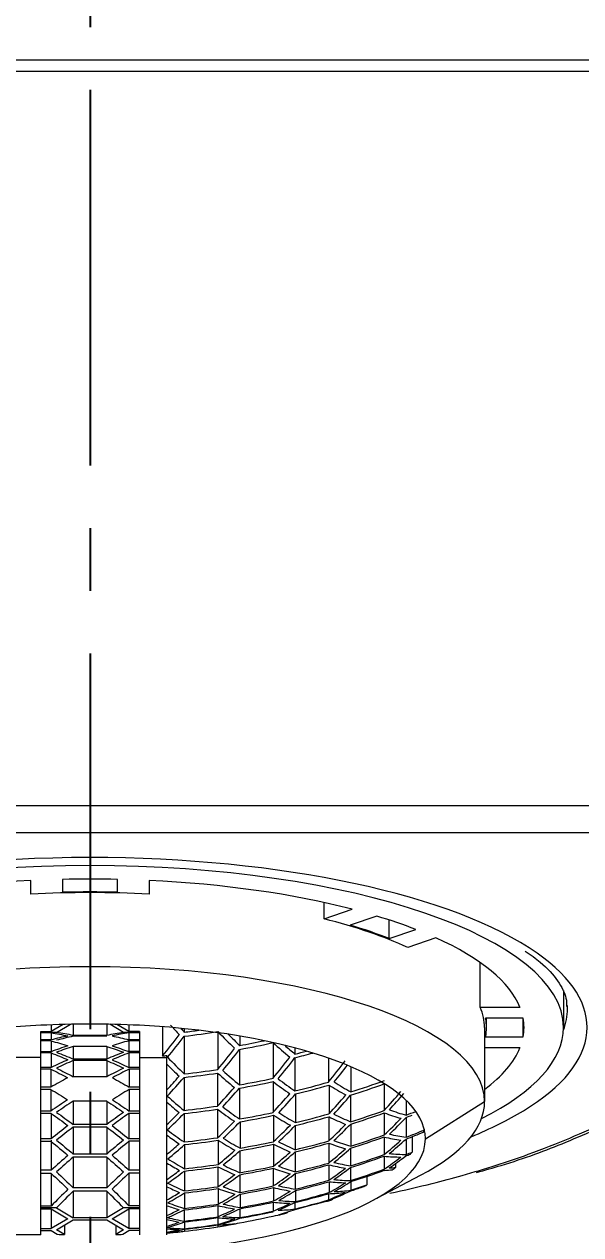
# Model space of a CAD drawing. Header units: millimetres. Extents: x 12315 to 13156, y -87 to 508.
# Drawn here: x 12620.63 to 12634.74, y 255.36 to 286.05 of the extents above; entities that cross this region are included whole.
import ezdxf

# ---------------------------------------------------------------- set-up
doc = ezdxf.new("R2010")
doc.units = ezdxf.units.MM
doc.linetypes.add('CENTER2', pattern=[28.575, 19.05, -3.175, 3.175, -3.175])
doc.layers.add('DIM_', color=5, linetype='Continuous', lineweight=9)
doc.styles.get("Standard").update_dxf_attribs({"font": 'arial.ttf'})
doc.dimstyles.new('사본(2) STANDARD', dxfattribs={"dimscale": 0, "dimtxt": 4, "dimasz": 4, "dimexe": 1.25, "dimexo": 0.625, "dimgap": 1.5, "dimtad": 3, "dimtih": 1, "dimtoh": 1, "dimdec": 1, "dimzin": 9, "dimdsep": 46, "dimtxsty": 'Standard', "dimcen": 2.5, "dimclrd": 5, "dimclre": 5, "dimclrt": 5, "dimadec": 0, "dimazin": 0, "dimtfac": 1, "dimtdec": 1, "dimtmove": 0, "dimatfit": 3, "dimfxl": 1.25, "dimtfill": 1, "dimtolj": 1, "dimtzin": 0, "dimarcsym": 0})

# ---------------------------------------------------------------- blocks, each defined once
blk = doc.blocks.new('*D1')
at = {"layer": 'Defpoints', "color": 0, "transparency": 16777216}
for p in [(12622.305, 317.251), (12646.802, 168.151), (12693.236, 168.151)]:
    blk.add_point(p, dxfattribs=at)
at = {"layer": 'DIM_', "color": 5, "lineweight": -2, "transparency": 16777216}
for p, q in [((12622.93, 317.251), (12694.486, 317.251)), ((12693.236, 313.251), (12693.236, 246.243)), ((12693.236, 172.151), (12693.236, 239.159)), ((12647.427, 168.151), (12694.486, 168.151))]:
    blk.add_line(p, q, dxfattribs=at)
at = {"layer": 'DIM_', "color": 5, "transparency": 16777216}
for points in [[(12692.569, 313.251), (12693.902, 313.251), (12693.236, 317.251)], [(12692.569, 172.151), (12693.902, 172.151), (12693.236, 168.151)]]:
    blk.add_solid(points, dxfattribs=at)
at = {"layer": 'DIM_', "color": 5, "transparency": 16777216, "insert": (12693.236, 242.701), "char_height": 4, "attachment_point": 5, "bg_fill": 3, "box_fill_scale": 1.1, "bg_fill_color": 256, "bg_fill_true_color": 13158600, "bg_fill_transparency": 0}
blk.add_mtext('\\A1;149.1', dxfattribs=at)

msp = doc.modelspace()

# ---------------------------------------------------------------- linework, layer by layer
at = {"linetype": 'Continuous', "lineweight": 18}
for p, q in [((12603.719, 285.151), (12640.886, 285.151)), ((12620.802, 263.998), (12620.802, 264.343)), ((12621.602, 264.371), (12621.602, 264.045)), ((12623.002, 264.045), (12623.002, 264.371)), ((12623.802, 264.343), (12623.802, 263.998)), ((12628.233, 263.37), (12628.233, 263.785)), ((12628.233, 263.37), (12628.947, 263.615)), ((12629.57, 263.44), (12628.897, 263.21)), ((12629.886, 262.872), (12629.886, 263.341)), ((12629.886, 262.872), (12630.56, 263.102)), ((12631.069, 262.889), (12630.354, 262.645)), ((12632.189, 261.129), (12632.189, 262.265)), ((12634.302, 261.556), (12634.302, 260.616)), ((12632.189, 261.129), (12633.2, 261.129)), ((12621.625, 260.695), (12621.317, 260.513)), ((12621.317, 260.685), (12621.317, 260.513)), ((12621.452, 260.491), (12621.804, 260.699)), ((12621.877, 260.701), (12621.877, 260.414)), ((12622.727, 260.701), (12622.727, 260.414)), ((12623.153, 260.491), (12622.801, 260.699)), ((12623.29, 260.512), (12622.981, 260.695)), ((12623.29, 260.685), (12623.29, 260.512)), ((12624.14, 260.636), (12624.14, 259.894)), ((12624.691, 260.587), (12624.691, 260.501)), ((12632.302, 260.616), (12632.302, 258.737)), ((12633.28, 260.856), (12632.328, 260.856)), ((12632.352, 260.616), (12632.352, 260.856)), ((12633.28, 260.377), (12633.28, 260.856)), ((12621.052, 259.853), (12621.052, 260.513)), ((12621.052, 260.513), (12621.317, 260.513)), ((12621.452, 260.49), (12621.052, 260.49)), ((12621.316, 260.483), (12621.052, 260.483)), ((12621.316, 260.302), (12621.052, 260.302)), ((12621.316, 260.279), (12621.052, 260.279)), ((12621.316, 260.483), (12621.316, 260.302)), ((12621.316, 260.279), (12621.316, 260.003)), ((12622.727, 260.414), (12621.877, 260.414)), ((12622.727, 260.395), (12621.877, 260.395)), ((12623.552, 260.49), (12623.152, 260.49)), ((12623.552, 260.483), (12623.286, 260.483)), ((12623.552, 260.303), (12623.286, 260.303)), ((12623.286, 260.28), (12623.286, 260.004)), ((12623.552, 260.279), (12623.286, 260.279)), ((12623.552, 260.512), (12623.29, 260.512)), ((12623.552, 260.512), (12623.552, 259.852)), ((12624.691, 260.397), (12624.691, 259.442)), ((12625.541, 260.485), (12625.541, 259.554)), ((12626.097, 260.399), (12626.097, 260.16)), ((12632.328, 260.377), (12633.28, 260.377)), ((12621.316, 260.003), (12621.052, 260.003)), ((12621.318, 259.971), (12621.052, 259.971)), ((12621.318, 259.971), (12621.318, 259.603)), ((12621.877, 260.139), (12621.877, 259.818)), ((12622.727, 260.139), (12621.877, 260.139)), ((12622.727, 260.139), (12622.727, 259.818)), ((12623.552, 260.004), (12623.286, 260.004)), ((12623.286, 259.971), (12623.286, 259.603)), ((12623.552, 259.971), (12623.286, 259.971)), ((12626.091, 260.061), (12626.091, 259.163)), ((12626.941, 260.232), (12626.941, 259.331)), ((12627.496, 260.099), (12627.496, 259.944)), ((12633.2, 260.103), (12632.302, 260.103)), ((12621.052, 259.853), (12620.352, 259.853)), ((12621.052, 255.362), (12621.052, 259.853)), ((12622.727, 259.818), (12621.877, 259.818)), ((12621.877, 259.78), (12621.877, 259.368)), ((12622.727, 259.78), (12621.877, 259.78)), ((12622.727, 259.78), (12622.727, 259.368)), ((12623.552, 259.852), (12623.552, 255.362)), ((12623.552, 259.852), (12624.252, 259.852)), ((12624.252, 259.852), (12624.252, 259.904)), ((12624.252, 255.362), (12624.252, 259.852)), ((12627.496, 259.852), (12627.496, 259.008)), ((12628.346, 259.842), (12628.346, 259.234)), ((12621.318, 259.603), (12621.052, 259.603)), ((12621.31, 259.561), (12621.052, 259.561)), ((12621.31, 259.561), (12621.31, 259.103)), ((12622.727, 259.368), (12621.877, 259.368)), ((12623.552, 259.603), (12623.286, 259.603)), ((12623.294, 259.561), (12623.294, 259.103)), ((12623.552, 259.561), (12623.294, 259.561)), ((12624.685, 259.35), (12624.685, 258.515)), ((12625.535, 259.461), (12625.535, 258.625)), ((12628.914, 259.624), (12628.914, 258.984)), ((12621.31, 259.103), (12621.052, 259.103)), ((12621.31, 259.047), (12621.052, 259.047)), ((12621.31, 259.047), (12621.31, 258.498)), ((12623.552, 259.103), (12623.294, 259.103)), ((12623.294, 259.047), (12623.294, 258.498)), ((12623.552, 259.047), (12623.294, 259.047)), ((12626.09, 259.078), (12626.09, 258.298)), ((12626.94, 259.245), (12626.94, 258.463)), ((12628.359, 259.158), (12628.359, 258.428)), ((12629.756, 259.187), (12629.756, 258.511)), ((12621.877, 258.752), (12621.877, 258.158)), ((12622.727, 258.752), (12621.877, 258.752)), ((12622.727, 258.752), (12622.727, 258.158)), ((12627.509, 258.932), (12627.509, 258.205)), ((12628.906, 258.9), (12628.906, 258.228)), ((12630.315, 258.767), (12630.315, 258.394)), ((12621.31, 258.498), (12621.052, 258.498)), ((12621.318, 258.437), (12621.052, 258.437)), ((12621.318, 258.438), (12621.318, 257.798)), ((12623.286, 258.438), (12623.286, 257.798)), ((12623.552, 258.437), (12623.286, 258.437)), ((12623.552, 258.498), (12623.294, 258.498)), ((12624.685, 258.436), (12624.685, 257.715)), ((12625.535, 258.545), (12625.535, 257.823)), ((12629.76, 258.453), (12629.76, 257.892)), ((12622.727, 258.158), (12621.877, 258.158)), ((12626.104, 258.226), (12626.104, 257.559)), ((12626.954, 258.392), (12626.954, 257.723)), ((12627.505, 258.133), (12627.505, 257.519)), ((12628.355, 258.356), (12628.355, 257.741)), ((12628.91, 258.169), (12628.91, 257.609)), ((12630.311, 258.333), (12630.311, 257.833)), ((12621.318, 257.798), (12621.052, 257.798)), ((12621.877, 258.093), (12621.877, 257.407)), ((12622.727, 258.092), (12621.877, 258.092)), ((12622.727, 258.093), (12622.727, 257.407)), ((12623.552, 257.798), (12623.286, 257.798)), ((12629.756, 257.841), (12629.756, 257.394)), ((12630.467, 257.848), (12630.467, 257.458)), ((12630.771, 258.048), (12630.771, 258.017)), ((12621.318, 257.728), (12621.052, 257.728)), ((12623.289, 257.731), (12623.289, 257)), ((12623.552, 257.731), (12623.289, 257.731)), ((12624.699, 257.649), (12624.699, 257.037)), ((12625.549, 257.757), (12625.549, 257.145)), ((12626.1, 257.493), (12626.1, 256.935)), ((12626.95, 257.657), (12626.95, 257.098)), ((12628.352, 257.685), (12628.352, 257.181)), ((12628.906, 257.558), (12628.906, 257.111)), ((12630.318, 257.79), (12630.318, 257.399)), ((12622.727, 257.407), (12621.877, 257.407)), ((12621.877, 257.332), (12621.877, 256.553)), ((12622.727, 257.332), (12621.877, 257.332)), ((12622.727, 257.332), (12622.727, 256.553)), ((12627.502, 257.463), (12627.502, 256.959)), ((12629.756, 257.354), (12629.756, 257.023)), ((12621.318, 256.997), (12621.052, 256.997)), ((12621.318, 256.918), (12621.052, 256.918)), ((12621.318, 256.918), (12621.318, 256.091)), ((12623.552, 257), (12623.289, 257)), ((12623.289, 256.92), (12623.289, 256.094)), ((12623.552, 256.92), (12623.289, 256.92)), ((12624.695, 256.977), (12624.695, 256.473)), ((12625.545, 257.085), (12625.545, 256.581)), ((12626.097, 256.885), (12626.097, 256.435)), ((12626.947, 257.048), (12626.947, 256.599)), ((12627.502, 256.914), (12627.502, 256.52)), ((12628.352, 257.135), (12628.352, 256.743)), ((12628.906, 257.071), (12628.906, 256.736)), ((12630.046, 257.168), (12630.046, 257.068)), ((12628.359, 256.708), (12628.359, 256.43)), ((12628.914, 256.709), (12628.914, 256.492)), ((12629.318, 256.84), (12629.318, 256.626)), ((12629.424, 256.21), (12630.68, 256.87)), ((12622.727, 256.553), (12621.877, 256.553)), ((12621.877, 256.469), (12621.877, 255.791)), ((12622.727, 256.469), (12621.877, 256.469)), ((12622.727, 256.469), (12622.727, 255.791)), ((12624.699, 256.426), (12624.699, 256.03)), ((12625.549, 256.534), (12625.549, 256.139)), ((12626.104, 256.393), (12626.104, 256.054)), ((12626.954, 256.557), (12626.954, 256.219)), ((12627.509, 256.485), (12627.509, 256.204)), ((12628.343, 256.403), (12628.343, 256.244)), ((12628.459, 256.272), (12628.459, 256.262)), ((12621.318, 256.091), (12621.052, 256.091)), ((12621.452, 256.044), (12621.052, 256.044)), ((12621.052, 256.022), (12621.314, 256.022)), ((12621.314, 256.022), (12621.314, 255.519)), ((12621.314, 256.022), (12621.739, 255.77)), ((12621.452, 256.043), (12621.877, 255.791)), ((12623.153, 256.043), (12622.727, 255.791)), ((12622.863, 255.77), (12623.288, 256.021)), ((12623.552, 256.044), (12623.152, 256.044)), ((12623.288, 256.021), (12623.288, 255.518)), ((12623.552, 256.021), (12623.288, 256.021)), ((12623.552, 256.094), (12623.289, 256.094)), ((12624.691, 255.995), (12624.691, 255.709)), ((12625.541, 256.103), (12625.541, 255.819)), ((12626.096, 256.023), (12626.096, 255.796)), ((12626.946, 256.189), (12626.946, 255.964)), ((12627.493, 256.178), (12627.493, 256.014)), ((12621.739, 255.77), (12621.314, 255.519)), ((12621.452, 255.488), (12621.877, 255.74)), ((12622.727, 255.791), (12621.877, 255.791)), ((12621.877, 255.74), (12622.727, 255.74)), ((12622.727, 255.74), (12623.152, 255.488)), ((12623.288, 255.518), (12622.863, 255.77)), ((12624.694, 255.687), (12624.694, 255.514)), ((12625.544, 255.796), (12625.544, 255.626)), ((12627.296, 255.936), (12627.296, 255.914)), ((12621.052, 255.362), (12620.352, 255.362)), ((12621.052, 255.519), (12621.314, 255.519)), ((12621.052, 255.467), (12621.314, 255.467)), ((12621.314, 255.467), (12621.472, 255.374)), ((12621.655, 255.368), (12621.452, 255.488)), ((12621.655, 255.608), (12621.655, 255.368)), ((12622.958, 255.603), (12622.958, 255.369)), ((12623.152, 255.488), (12622.958, 255.369)), ((12623.138, 255.374), (12623.289, 255.467)), ((12623.552, 255.518), (12623.288, 255.518)), ((12623.552, 255.467), (12623.289, 255.467)), ((12624.693, 255.502), (12624.693, 255.45)), ((12625.543, 255.614), (12625.543, 255.565))]:
    msp.add_line(p, q, dxfattribs=at)
at = {"linetype": 'Continuous', "lineweight": 13}
for p, q in [((12603.719, 284.862), (12640.886, 284.862)), ((12603.778, 266.241), (12640.826, 266.241)), ((12603.778, 265.56), (12640.826, 265.56)), ((12630.802, 257.797), (12632.302, 258.737))]:
    msp.add_line(p, q, dxfattribs=at)
at = {"linetype": 'Continuous', "lineweight": 18}
for start, end in [(275.9482, 276.4119), (279.0147, 279.5077)]:
    msp.add_arc((12622.302, 276.391), 21.077, start, end, dxfattribs=at)
for centre, major_axis, ratio, start_param, end_param in [((12622.302, 260.616), (-12.6, 0), 0.34202, 4.712389, 5.880276), ((12622.302, 260.616), (-12.6, 0), 0.34202, 3.593442, 4.712389), ((12622.302, 260.616), (-12, 0), 0.34202, 3.141593, 6.283185), ((12622.302, 260.616), (11, 0), 0.34202, 1.707586, 2.219405), ((12622.302, 260.616), (11, 0), 0.34202, 1.507117, 1.634476), ((12622.302, 260.616), (11, 0), 0.34202, 0.922188, 1.434006), ((12622.302, 260.616), (-10, 0), 0.34202, 4.561821, 4.862957), ((12622.302, 260.616), (10.05, 0), 0.34202, 1.501088, 1.640505), ((12622.302, 260.616), (-10, 0), 0.34202, 3.776423, 4.077559), ((12622.302, 260.616), (11, 0), 0.34202, 0.721719, 0.849078), ((12622.302, 260.616), (10.05, 0), 0.34202, 0.71569, 0.855106), ((12622.302, 260.616), (11, 0), 0.34202, 0.13679, 0.648608), ((12622.302, 258.737), (-10, 0), 0.34202, 3.141593, 6.283185), ((12622.302, 261.086), (-12.1, 0), 0.34202, 3.141593, 3.163829), ((12622.302, 260.616), (-10, 0), 0.34202, 3.141593, 3.292161), ((12622.302, 257.797), (-8.5, 0), 0.34202, 4.859983, 6.283185), ((12622.302, 257.797), (8.5, 0), 0.34202, 1.423202, 1.71839), ((12622.302, 257.797), (-8.5, 0), 0.34202, 3.141593, 4.564795), ((12627.161, 277.35), (-3.936, 19.931), 0.469846, 2.462572, 2.485373), ((12627.29, 277.375), (3.928, -19.89), 0.469846, 5.617182, 5.626011), ((12622.302, 260.616), (12, 0), 0.34202, 5.685645, 6.283185), ((12622.302, 260.616), (10.05, 0), 0.34202, 6.213477, 6.352893), ((12622.302, 260.616), (11, 0), 0.34202, 6.219506, 6.346865), ((12625.207, 235.583), (-6.782, 24.755), 0.514688, 6.026801, 6.05713), ((12619.398, 235.583), (6.782, 24.755), 0.514688, 0.226056, 0.256384), ((12620.838, 276.68), (4.07, 20.611), 0.469846, 3.859201, 3.902139), ((12620.962, 276.655), (-4.072, -20.621), 0.469846, 0.717635, 0.76055), ((12622.302, 278.915), (19.742, 0), 0.939693, 4.833691, 4.852719), ((12622.302, 278.864), (-19.797, 0), 0.939693, 1.691757, 1.735137), ((12627.863, 277.489), (-3.889, 19.694), 0.469846, 2.510293, 2.553606), ((12627.993, 277.514), (3.88, -19.647), 0.469846, 5.665109, 5.694798), ((12622.302, 278.638), (20.026, 0), 0.939693, 4.903009, 4.934633), ((12622.237, 276.403), (4.083, 20.677), 0.469846, 3.858336, 3.901122), ((12622.364, 276.378), (-4.083, -20.677), 0.469846, 0.716566, 0.759349), ((12622.302, 278.586), (-20.075, 0), 0.939693, 1.760656, 1.803966), ((12628.561, 277.626), (-3.836, 19.424), 0.469846, 2.579323, 2.622699), ((12628.691, 277.652), (3.825, -19.369), 0.469846, 5.737289, 5.763951), ((12622.302, 278.36), (20.275, 0), 0.939693, 4.971434, 4.986289), ((12622.302, 278.309), (-20.317, 0), 0.939693, 1.829294, 1.85249), ((12622.302, 260.616), (11, 0), 0.34202, 5.853491, 6.146395), ((12622.302, 278.636), (-20.028, 0), 0.939693, 1.66269, 1.668313), ((12626.458, 277.211), (-3.976, 20.134), 0.469846, 2.527083, 2.557808), ((12626.588, 277.237), (3.969, -20.099), 0.469846, 5.656673, 5.699074), ((12623.639, 276.127), (4.072, 20.622), 0.469846, 3.859046, 3.901958), ((12623.769, 276.101), (-4.07, -20.61), 0.469846, 0.717635, 0.760574), ((12625.044, 275.849), (4.037, 20.443), 0.469846, 3.861945, 3.905282), ((12625.183, 275.822), (-4.032, -20.418), 0.469846, 0.721137, 0.755566), ((12621.535, 276.542), (4.079, 20.659), 0.469846, 3.800499, 3.830996), ((12621.661, 276.517), (-4.081, -20.665), 0.469846, 0.647302, 0.68918), ((12622.302, 278.309), (-20.316, 0), 0.939693, 1.688364, 1.730611), ((12622.302, 278.36), (20.274, 0), 0.939693, 4.830488, 4.872826), ((12627.156, 277.349), (-3.936, 19.933), 0.469846, 2.583494, 2.625741), ((12627.286, 277.375), (3.928, -19.892), 0.469846, 5.724817, 5.767152), ((12622.302, 278.083), (20.488, 0), 0.939693, 4.89838, 4.940779), ((12622.936, 276.265), (4.081, 20.665), 0.469846, 3.78889, 3.830768), ((12623.065, 276.24), (-4.079, -20.659), 0.469846, 0.647367, 0.689257), ((12622.302, 278.032), (-20.523, 0), 0.939693, 1.756431, 1.798753), ((12627.859, 277.488), (-3.889, 19.696), 0.469846, 2.652111, 2.694557), ((12627.989, 277.513), (3.88, -19.648), 0.469846, 5.793545, 5.836095), ((12622.302, 277.805), (20.667, 0), 0.939693, 4.96641, 5.009153), ((12622.302, 277.754), (-20.696, 0), 0.939693, 1.825107, 1.867792), ((12628.571, 277.628), (-3.835, 19.419), 0.469846, 2.722257, 2.765202), ((12628.701, 277.654), (3.824, -19.365), 0.469846, 5.863789, 5.906855), ((12622.302, 277.472), (-20.838, 0), 0.939693, 1.893256, 1.936591), ((12622.302, 277.528), (20.812, 0), 0.939693, 5.035663, 5.079064), ((12625.756, 277.072), (-4.009, 20.304), 0.469846, 2.597937, 2.628047), ((12625.881, 277.097), (4.004, -20.276), 0.469846, 5.727821, 5.769339), ((12624.34, 275.988), (4.058, 20.548), 0.469846, 3.790339, 3.832473), ((12624.481, 275.96), (-4.054, -20.53), 0.469846, 0.649317, 0.691496), ((12625.756, 275.709), (4.009, 20.304), 0.469846, 3.793766, 3.836451), ((12625.886, 275.683), (-4.004, -20.275), 0.469846, 0.651745, 0.694486), ((12627.161, 275.431), (3.936, 19.931), 0.469846, 3.797812, 3.841351), ((12627.29, 275.406), (-3.928, -19.89), 0.469846, 0.657174, 0.694412), ((12622.302, 258.737), (10, 0), 0.34202, 5.705623, 6.283185), ((12622.237, 276.403), (4.083, 20.677), 0.469846, 3.731845, 3.761801), ((12622.363, 276.379), (-4.083, -20.677), 0.469846, 0.578902, 0.620068), ((12622.302, 277.806), (20.666, 0), 0.939693, 4.827956, 4.869473), ((12622.302, 277.754), (-20.696, 0), 0.939693, 1.686198, 1.727655), ((12626.454, 277.21), (-3.976, 20.135), 0.469846, 2.654115, 2.695631), ((12626.584, 277.236), (3.969, -20.1), 0.469846, 5.795552, 5.83714), ((12622.302, 277.528), (20.812, 0), 0.939693, 4.895413, 4.937121), ((12627.296, 277.377), (3.927, -19.888), 0.469846, 5.864356, 5.906288), ((12622.302, 277.251), (20.926, 0), 0.939693, 4.963843, 5.006022), ((12627.987, 277.513), (3.88, -19.649), 0.469846, 5.934667, 5.977216), ((12622.302, 276.969), (21.009, 0), 0.939693, 5.032134, 5.075072), ((12622.302, 276.92), (-21.02, 0), 0.939693, 1.890568, 1.933483), ((12628.565, 277.627), (-3.835, 19.422), 0.469846, 2.86469, 2.90807), ((12628.695, 277.653), (3.824, -19.368), 0.469846, 6.006624, 6.050195), ((12622.302, 276.693), (21.058, 0), 0.939693, 5.102753, 5.115241), ((12622.302, 260.616), (-12.6, 0), 0.34202, 2.444012, 2.629268), ((12623.638, 276.127), (4.072, 20.622), 0.469846, 3.720985, 3.762266), ((12623.778, 276.099), (-4.07, -20.61), 0.469846, 0.579835, 0.621145), ((12622.302, 277.477), (-20.836, 0), 0.939693, 1.754285, 1.79595), ((12627.167, 277.351), (-3.935, 19.93), 0.469846, 2.722807, 2.764652), ((12625.053, 275.847), (4.036, 20.441), 0.469846, 3.722945, 3.76461), ((12625.183, 275.822), (-4.032, -20.418), 0.469846, 0.581169, 0.62288), ((12622.302, 277.197), (-20.944, 0), 0.939693, 1.821829, 1.863966), ((12627.863, 277.489), (-3.889, 19.694), 0.469846, 2.792762, 2.835211), ((12626.458, 275.57), (3.976, 20.134), 0.469846, 3.725377, 3.767701), ((12626.588, 275.544), (-3.969, -20.099), 0.469846, 0.584112, 0.626513), ((12627.863, 275.292), (3.889, 19.694), 0.469846, 3.729579, 3.772892), ((12627.993, 275.267), (-3.88, -19.647), 0.469846, 0.588388, 0.63181), ((12622.302, 276.642), (-21.064, 0), 0.939693, 1.960981, 1.968817), ((12622.302, 257.797), (8.5, 0), 0.34202, 3.141593, 6.283185), ((12625.053, 276.934), (-4.036, 20.441), 0.469846, 2.66678, 2.69649), ((12625.179, 276.959), (4.032, -20.419), 0.469846, 5.796956, 5.837892), ((12622.302, 277.251), (20.926, 0), 0.939693, 4.826516, 4.86751), ((12625.892, 277.099), (4.003, -20.274), 0.469846, 5.864755, 5.90589), ((12622.302, 276.366), (-21.076, 0), 0.939693, 1.8895, 1.932283), ((12622.302, 276.416), (21.076, 0), 0.939693, 5.031269, 5.074055), ((12627.862, 277.488), (-3.889, 19.695), 0.469846, 2.933589, 2.976899), ((12627.992, 277.514), (3.88, -19.647), 0.469846, 6.075942, 6.119068), ((12622.302, 276.14), (21.064, 0), 0.939693, 5.102424, 5.126127), ((12622.302, 276.089), (-21.058, 0), 0.939693, 1.960943, 1.983912), ((12622.302, 258.267), (-8.5, 0), 0.34202, 3.037612, 3.055339), ((12622.94, 276.265), (4.081, 20.665), 0.469846, 3.664403, 3.694023), ((12623.076, 276.238), (-4.079, -20.659), 0.469846, 0.511933, 0.552668), ((12622.302, 277.199), (-20.943, 0), 0.939693, 1.685491, 1.726453), ((12625.762, 277.074), (-4.009, 20.303), 0.469846, 2.723191, 2.764268), ((12624.351, 275.986), (4.057, 20.547), 0.469846, 3.65415, 3.695112), ((12624.481, 275.96), (-4.054, -20.53), 0.469846, 0.512268, 0.553263), ((12622.302, 276.92), (-21.02, 0), 0.939693, 1.752469, 1.793752), ((12622.302, 276.973), (21.008, 0), 0.939693, 4.894361, 4.935671), ((12626.458, 277.211), (-3.976, 20.134), 0.469846, 2.79169, 2.833208), ((12626.588, 277.237), (3.969, -20.099), 0.469846, 5.933366, 5.974956), ((12622.302, 276.644), (-21.064, 0), 0.939693, 1.820235, 1.862113), ((12622.302, 276.694), (21.058, 0), 0.939693, 4.962037, 5.003929), ((12627.161, 277.35), (-3.936, 19.931), 0.469846, 2.861297, 2.903544), ((12627.156, 275.432), (3.936, 19.933), 0.469846, 3.657445, 3.699691), ((12627.286, 275.406), (-3.928, -19.892), 0.469846, 0.516033, 0.558369), ((12627.29, 277.375), (3.928, -19.89), 0.469846, 6.003421, 6.045759), ((12628.561, 275.155), (3.836, 19.424), 0.469846, 3.660486, 3.703862), ((12628.691, 275.129), (-3.825, -19.369), 0.469846, 0.519235, 0.562735), ((12624.357, 276.796), (-4.057, 20.546), 0.469846, 2.733757, 2.764024), ((12624.487, 276.822), (4.054, -20.529), 0.469846, 5.86501, 5.905634), ((12625.756, 275.709), (4.009, 20.304), 0.469846, 3.655138, 3.696597), ((12625.881, 275.684), (-4.004, -20.276), 0.469846, 0.513846, 0.555364), ((12622.302, 276.14), (21.064, 0), 0.939693, 4.961823, 5.003701), ((12626.587, 277.237), (3.969, -20.1), 0.469846, 6.071314, 6.113712), ((12622.302, 275.863), (21.02, 0), 0.939693, 5.031979, 5.074891), ((12622.302, 275.811), (-21.008, 0), 0.939693, 1.890568, 1.933507), ((12627.16, 277.35), (-3.936, 19.932), 0.469846, 3.002227, 3.045767), ((12629.264, 275.016), (3.774, 19.114), 0.469846, 3.590059, 3.633803), ((12627.289, 277.375), (3.928, -19.891), 0.469846, 6.144367, 6.188669), ((12629.393, 274.99), (-3.762, -19.053), 0.469846, 0.448684, 0.491851), ((12622.302, 275.53), (-20.926, 0), 0.939693, 1.96321, 1.969255), ((12622.302, 275.581), (20.943, 0), 0.939693, 5.105121, 5.112827), ((12622.302, 258.267), (-8.5, 0), 0.34202, 2.841139, 2.859562), ((12623.648, 276.125), (4.072, 20.621), 0.469846, 3.596962, 3.627199), ((12623.778, 276.099), (-4.07, -20.61), 0.469846, 0.444716, 0.485272), ((12622.302, 276.642), (-21.064, 0), 0.939693, 1.684641, 1.725364), ((12622.302, 276.696), (21.058, 0), 0.939693, 4.826458, 4.867194), ((12625.053, 276.934), (-4.036, 20.441), 0.469846, 2.790969, 2.831861), ((12625.053, 275.847), (4.036, 20.441), 0.469846, 3.586695, 3.627587), ((12625.179, 275.823), (-4.032, -20.419), 0.469846, 0.445293, 0.48623), ((12625.183, 276.959), (4.032, -20.418), 0.469846, 5.932615, 5.973553), ((12622.302, 276.367), (-21.076, 0), 0.939693, 1.751835, 1.793001), ((12622.302, 276.416), (21.076, 0), 0.939693, 4.893567, 4.934734), ((12625.756, 277.072), (-4.009, 20.304), 0.469846, 2.859131, 2.900588), ((12626.454, 275.571), (3.976, 20.135), 0.469846, 3.587554, 3.62907), ((12625.886, 277.098), (4.004, -20.275), 0.469846, 6.000889, 6.042406), ((12626.584, 275.545), (-3.969, -20.1), 0.469846, 0.446045, 0.487633), ((12622.302, 276.089), (-21.058, 0), 0.939693, 1.8203, 1.86219), ((12626.458, 277.211), (-3.976, 20.134), 0.469846, 2.929364, 2.971686), ((12627.859, 275.293), (3.889, 19.696), 0.469846, 3.588628, 3.631075), ((12627.989, 275.268), (-3.88, -19.648), 0.469846, 0.44709, 0.48964), ((12622.302, 275.308), (20.837, 0), 0.939693, 5.034879, 5.078215), ((12622.302, 275.253), (-20.812, 0), 0.939693, 1.894071, 1.937472), ((12626.327, 277.215), (-4.124, 20.13), 0.482885, 3.071858, 3.092521), ((12626.456, 277.241), (4.117, -20.096), 0.482885, 6.213455, 6.229464), ((12622.302, 258.267), (-8.5, 0), 0.34202, 2.6952, 2.716515), ((12623.648, 276.656), (-4.072, 20.621), 0.469846, 2.801236, 2.831473), ((12623.778, 276.682), (4.07, -20.61), 0.469846, 5.932175, 5.972731), ((12622.302, 276.139), (21.064, 0), 0.939693, 4.826234, 4.866957), ((12624.481, 276.821), (4.054, -20.53), 0.469846, 5.99945, 6.040443), ((12622.302, 275.863), (21.02, 0), 0.939693, 4.893918, 4.9352), ((12625.183, 276.959), (4.032, -20.418), 0.469846, 6.068346, 6.110054), ((12622.302, 275.586), (20.945, 0), 0.939693, 4.963272, 5.005407), ((12622.302, 275.53), (-20.926, 0), 0.939693, 1.82225, 1.86443), ((12625.756, 277.072), (-4.009, 20.304), 0.469846, 2.99804, 3.040725), ((12628.571, 275.153), (3.835, 19.419), 0.469846, 3.517983, 3.560928), ((12625.885, 277.098), (4.004, -20.275), 0.469846, 6.139343, 6.182086), ((12628.701, 275.127), (-3.824, -19.365), 0.469846, 0.37633, 0.419396), ((12622.302, 274.698), (-20.487, 0), 0.939693, 1.898567, 1.914871), ((12622.302, 274.749), (20.523, 0), 0.939693, 5.040391, 5.061279), ((12622.302, 258.267), (-8.5, 0), 0.34202, 2.520165, 2.541706), ((12625.207, 235.583), (6.782, 24.755), 0.514688, 0.721915, 0.752243), ((12619.398, 235.583), (-6.782, 24.755), 0.514688, 5.530942, 5.561271), ((12624.357, 275.985), (4.057, 20.546), 0.469846, 3.529483, 3.559751), ((12624.487, 275.959), (-4.054, -20.529), 0.469846, 0.377551, 0.418175), ((12622.302, 276.085), (-21.058, 0), 0.939693, 1.684866, 1.725602), ((12624.351, 276.795), (-4.057, 20.547), 0.469846, 2.858424, 2.899386), ((12625.762, 275.707), (4.009, 20.303), 0.469846, 3.518918, 3.559994), ((12625.892, 275.682), (-4.003, -20.274), 0.469846, 0.377296, 0.418431), ((12622.302, 275.808), (-21.008, 0), 0.939693, 1.752769, 1.794078), ((12625.053, 276.934), (-4.036, 20.441), 0.469846, 2.927219, 2.968883), ((12627.167, 275.43), (3.935, 19.93), 0.469846, 3.518533, 3.560378), ((12627.296, 275.404), (-3.927, -19.888), 0.469846, 0.376897, 0.418829), ((12622.302, 274.975), (-20.666, 0), 0.939693, 1.824678, 1.86742), ((12622.302, 275.027), (20.696, 0), 0.939693, 4.966699, 5.009385), ((12625.041, 276.931), (-4.037, 20.443), 0.469846, 3.066189, 3.109524), ((12629.262, 275.016), (3.775, 19.115), 0.469846, 3.444989, 3.488732), ((12622.302, 258.267), (-8.5, 0), 0.34202, 2.362408, 2.380756), ((12629.392, 274.991), (-3.762, -19.054), 0.469846, 0.297085, 0.346976), ((12624.382, 276.801), (4.056, -20.543), 0.469846, 6.28078, 6.285306), ((12625.183, 276.959), (4.032, -20.418), 0.469846, 6.208596, 6.251998), ((12622.94, 276.516), (-4.081, 20.665), 0.469846, 2.868676, 2.898297), ((12625.053, 275.847), (4.036, 20.441), 0.469846, 3.462506, 3.492216), ((12625.183, 275.822), (-4.032, -20.418), 0.469846, 0.309633, 0.35057), ((12623.076, 276.543), (4.079, -20.659), 0.469846, 5.999392, 6.040127), ((12622.302, 275.53), (-20.926, 0), 0.939693, 1.685201, 1.726196), ((12622.302, 275.582), (20.943, 0), 0.939693, 4.827083, 4.868045), ((12623.642, 276.655), (-4.072, 20.621), 0.469846, 2.925402, 2.966685), ((12626.458, 275.57), (3.976, 20.134), 0.469846, 3.449978, 3.491496), ((12626.588, 275.544), (-3.969, -20.099), 0.469846, 0.308229, 0.349819), ((12623.778, 276.682), (4.07, -20.61), 0.469846, 6.067295, 6.108604), ((12622.302, 275.253), (-20.812, 0), 0.939693, 1.754103, 1.795813), ((12622.302, 274.749), (20.523, 0), 0.939693, 4.89831, 4.940634), ((12622.302, 275.304), (20.836, 0), 0.939693, 4.895878, 4.937543), ((12624.345, 276.794), (-4.057, 20.547), 0.469846, 2.994762, 3.036899), ((12627.863, 275.292), (3.889, 19.694), 0.469846, 3.447974, 3.490424), ((12627.987, 275.268), (-3.88, -19.649), 0.469846, 0.305969, 0.348518), ((12623.766, 276.68), (4.07, -20.611), 0.469846, 6.205068, 6.248006), ((12628.695, 275.128), (-3.824, -19.368), 0.469846, 0.23299, 0.276561), ((12624.481, 276.821), (4.054, -20.53), 0.469846, 6.136776, 6.178956), ((12622.302, 274.472), (20.316, 0), 0.939693, 4.970746, 5.014284), ((12622.302, 274.421), (-20.274, 0), 0.939693, 1.830107, 1.867345), ((12624.252, 276.775), (-4.06, 20.559), 0.469846, 3.132862, 3.145589), ((12622.242, 276.379), (-4.083, 20.677), 0.469846, 2.9357, 2.965934), ((12625.756, 275.709), (4.009, 20.304), 0.469846, 3.393663, 3.424054), ((12622.367, 276.403), (4.083, -20.677), 0.469846, 6.0665, 6.107667), ((12625.886, 275.683), (-4.004, -20.275), 0.469846, 0.240779, 0.282296), ((12622.302, 275.027), (20.696, 0), 0.939693, 4.828071, 4.86953), ((12622.302, 274.977), (-20.667, 0), 0.939693, 1.686779, 1.728297), ((12622.241, 276.378), (-4.083, 20.677), 0.469846, 3.062433, 3.105216), ((12627.862, 275.293), (3.889, 19.695), 0.469846, 3.306286, 3.349596), ((12622.944, 276.517), (-4.081, 20.665), 0.469846, 2.993168, 3.035047), ((12627.161, 275.431), (3.936, 19.931), 0.469846, 3.379641, 3.421888), ((12623.07, 276.542), (4.079, -20.659), 0.469846, 6.13497, 6.176862), ((12627.29, 275.406), (-3.928, -19.89), 0.469846, 0.237426, 0.279764), ((12627.992, 275.267), (-3.88, -19.647), 0.469846, 0.164117, 0.207243), ((12622.302, 274.143), (-20.026, 0), 0.939693, 1.761321, 1.804743), ((12622.302, 274.698), (-20.487, 0), 0.939693, 1.757045, 1.799446), ((12622.939, 276.516), (-4.081, 20.665), 0.469846, 3.133914, 3.157457), ((12623.069, 276.542), (4.079, -20.659), 0.469846, 6.275686, 6.298426), ((12622.302, 258.267), (-8.5, 0), 0.34202, 2.180974, 2.198702), ((12622.302, 258.267), (-8.5, 0), 0.34202, 1.472968, 1.494508), ((12622.302, 258.267), (-8.5, 0), 0.34202, 1.648003, 1.669317), ((12621.539, 276.24), (-4.079, 20.659), 0.469846, 3.004344, 3.035123), ((12626.458, 275.57), (3.976, 20.134), 0.469846, 3.322809, 3.353821), ((12620.836, 276.101), (-4.07, 20.61), 0.469846, 3.075006, 3.10644), ((12626.587, 275.544), (-3.969, -20.1), 0.469846, 0.169473, 0.211872), ((12620.966, 276.127), (4.072, -20.622), 0.469846, 6.204912, 6.247824), ((12621.669, 276.265), (4.081, -20.665), 0.469846, 6.134757, 6.176634), ((12622.302, 274.422), (-20.276, 0), 0.939693, 1.688966, 1.731302), ((12622.302, 273.919), (19.799, 0), 0.939693, 4.833419, 4.876796), ((12622.302, 274.474), (20.318, 0), 0.939693, 4.830378, 4.872625)]:
    msp.add_ellipse(centre, major_axis=major_axis, ratio=ratio, start_param=start_param, end_param=end_param, dxfattribs=at)
at = {"linetype": 'Continuous', "lineweight": 13}
for centre, major_axis, start_param, end_param in [((12622.302, 260.616), (-12.6, 0), 2.629268, 3.593442), ((12622.302, 261.086), (-12.1, 0), 3.012002, 3.141593)]:
    msp.add_ellipse(centre, major_axis=major_axis, ratio=0.34202, start_param=start_param, end_param=end_param, dxfattribs=at)
at = {"linetype": 'Continuous', "lineweight": 18}
for points, knots in [([(12642.302, 280.44), (12642.302, 280.333), (12642.302, 280.119), (12642.302, 279.796), (12642.301, 279.474), (12642.3, 279.152), (12642.299, 278.829), (12642.298, 278.506), (12642.296, 278.182), (12642.294, 277.859), (12642.292, 277.535), (12642.29, 277.211), (12642.287, 276.886), (12642.284, 276.562), (12642.281, 276.207), (12642.277, 275.823), (12642.272, 275.411), (12642.267, 275.001), (12642.261, 274.593), (12642.255, 274.186), (12642.249, 273.782), (12642.242, 273.38), (12642.234, 272.979), (12642.227, 272.58), (12642.216, 272.07), (12642.203, 271.453), (12642.185, 270.735), (12642.166, 270.037), (12642.146, 269.357), (12642.125, 268.696), (12642.103, 268.054), (12642.08, 267.432), (12642.056, 266.828), (12642.031, 266.243), (12642.005, 265.677), (12641.979, 265.129), (12641.943, 264.455), (12641.898, 263.657), (12641.84, 262.738), (12641.777, 261.849), (12641.709, 260.987), (12641.637, 260.154), (12641.559, 259.349), (12641.476, 258.572), (12641.373, 257.702), (12641.246, 256.745), (12641.087, 255.708), (12640.911, 254.714), (12640.718, 253.763), (12640.506, 252.855), (12640.288, 252.041), (12640.066, 251.311), (12639.844, 250.656), (12639.604, 250.022), (12639.345, 249.409), (12639.067, 248.817), (12638.769, 248.246), (12638.449, 247.697), (12638.107, 247.168), (12637.787, 246.723), (12637.498, 246.354), (12637.248, 246.054), (12636.988, 245.762), (12636.718, 245.478), (12636.439, 245.202), (12636.15, 244.934), (12635.85, 244.674), (12635.541, 244.422), (12635.221, 244.178), (12634.891, 243.942), (12634.367, 243.592), (12633.623, 243.151), (12632.62, 242.654), (12631.548, 242.214), (12630.41, 241.831), (12629.577, 241.605), (12629.096, 241.49), (12628.987, 241.464), (12628.878, 241.439), (12628.768, 241.415), (12628.658, 241.391), (12628.548, 241.367), (12628.437, 241.344), (12628.325, 241.321), (12628.214, 241.299), (12628.101, 241.277), (12627.989, 241.255), (12627.876, 241.234), (12627.762, 241.214), (12627.648, 241.194), (12627.534, 241.174), (12627.42, 241.155), (12627.305, 241.136), (12627.189, 241.118), (12627.074, 241.1), (12626.958, 241.083), (12626.841, 241.066), (12626.724, 241.05), (12626.607, 241.034), (12626.489, 241.018), (12626.371, 241.003), (12626.253, 240.988), (12626.134, 240.974), (12626.015, 240.96), (12625.896, 240.947), (12625.776, 240.934), (12625.656, 240.922), (12625.536, 240.91), (12625.415, 240.898), (12625.294, 240.887), (12625.173, 240.877), (12625.051, 240.866), (12624.929, 240.857), (12624.807, 240.847), (12624.684, 240.839), (12624.561, 240.83), (12624.438, 240.822), (12624.315, 240.815), (12624.191, 240.808), (12624.067, 240.801), (12623.942, 240.795), (12623.818, 240.79), (12623.693, 240.785), (12623.568, 240.78), (12623.442, 240.776), (12623.317, 240.772), (12623.191, 240.768), (12623.064, 240.765), (12622.938, 240.763), (12622.811, 240.761), (12622.684, 240.759), (12622.557, 240.758), (12622.43, 240.757), (12622.345, 240.757), (12622.302, 240.757)], [0, 0, 0, 0, 0.005871, 0.011747, 0.017628, 0.023513, 0.029402, 0.035296, 0.041194, 0.047097, 0.053004, 0.058915, 0.064832, 0.070752, 0.076677, 0.084227, 0.091744, 0.099228, 0.106679, 0.114096, 0.121481, 0.128833, 0.136151, 0.143437, 0.150689, 0.164155, 0.177286, 0.19008, 0.20254, 0.214664, 0.226453, 0.237908, 0.249027, 0.259813, 0.270264, 0.280382, 0.290166, 0.307738, 0.324845, 0.341489, 0.357674, 0.373403, 0.388677, 0.403502, 0.417881, 0.438821, 0.459171, 0.478948, 0.498169, 0.516853, 0.535023, 0.54955, 0.563932, 0.578184, 0.59232, 0.606355, 0.620304, 0.634183, 0.648006, 0.661791, 0.670434, 0.679071, 0.687705, 0.696339, 0.704979, 0.713627, 0.722286, 0.730962, 0.739656, 0.748374, 0.757118, 0.779941, 0.802928, 0.826138, 0.84963, 0.873461, 0.875569, 0.877678, 0.87979, 0.881903, 0.884019, 0.886137, 0.888257, 0.890379, 0.892503, 0.89463, 0.896759, 0.89889, 0.901024, 0.90316, 0.905298, 0.907439, 0.909582, 0.911728, 0.913876, 0.916027, 0.918181, 0.920337, 0.922496, 0.924657, 0.926822, 0.928989, 0.931159, 0.933332, 0.935508, 0.937686, 0.939868, 0.942052, 0.94424, 0.946431, 0.948624, 0.950821, 0.953021, 0.955224, 0.957431, 0.95964, 0.961853, 0.964069, 0.966289, 0.968511, 0.970738, 0.972967, 0.9752, 0.977437, 0.979677, 0.98192, 0.984168, 0.986418, 0.988673, 0.990931, 0.993192, 0.995458, 0.997727, 1, 1, 1, 1]), ([(12632.099, 256.943), (12632.312, 257), (12633.13, 257.231), (12634.456, 257.727), (12636.066, 258.459), (12637.749, 259.456), (12639.342, 260.759), (12640.623, 262.403), (12641.142, 263.581), (12641.299, 264.209)], [0, 0, 0, 0, 0.034565, 0.135845, 0.249358, 0.375099, 0.561693, 0.77, 1, 1, 1, 1]), ([(12633.332, 262.551), (12633.474, 262.458), (12633.828, 262.206), (12634.181, 261.79), (12634.373, 261.421), (12634.384, 261.218), (12634.377, 261.151)], [0, 0, 0, 0, 0.183198, 0.506747, 0.831444, 1, 1, 1, 1]), ([(12629.901, 256.415), (12630.264, 256.492), (12630.883, 256.636), (12631.485, 256.796), (12631.734, 256.867)], [0, 0, 0, 0, 0.579813, 1, 1, 1, 1])]:
    msp.add_open_spline(points, degree=3, knots=knots, dxfattribs=at)
at = {"linetype": 'Continuous', "lineweight": 13}
msp.add_open_spline([(12631.734, 256.867), (12632.322, 257.033), (12633.689, 257.471), (12635.472, 258.238), (12636.935, 259.067), (12638.02, 259.848), (12638.835, 260.577), (12639.453, 261.258), (12639.927, 261.899), (12640.305, 262.531), (12640.619, 263.206), (12640.787, 263.707), (12640.856, 263.968)], degree=3, knots=[0, 0, 0, 0, 0.072464, 0.175523, 0.278583, 0.381643, 0.484702, 0.587762, 0.690821, 0.793881, 0.89694, 1, 1, 1, 1], dxfattribs=at)
at = {"linetype": 'Continuous', "lineweight": 18}
for points, degree in [([(12621.316, 260.483), (12621.457, 260.46), (12621.598, 260.434), (12621.741, 260.403)], 3), ([(12621.741, 260.403), (12621.599, 260.373), (12621.458, 260.339), (12621.316, 260.302)], 3), ([(12621.316, 260.279), (12621.457, 260.24), (12621.599, 260.197), (12621.741, 260.151)], 3), ([(12621.877, 260.395), (12621.736, 260.365), (12621.594, 260.33), (12621.452, 260.292)], 3), ([(12623.286, 260.483), (12623.145, 260.46), (12623.003, 260.434), (12622.861, 260.404)], 3), ([(12622.861, 260.404), (12623.003, 260.374), (12623.144, 260.34), (12623.286, 260.303)], 3), ([(12623.286, 260.279), (12623.145, 260.241), (12623.003, 260.198), (12622.861, 260.152)], 3), ([(12623.286, 260.501), (12623.286, 260.303)], 1), ([(12621.741, 260.151), (12621.599, 260.105), (12621.457, 260.056), (12621.316, 260.003)], 3), ([(12621.318, 259.971), (12621.46, 259.917), (12621.602, 259.859), (12621.743, 259.797)], 3), ([(12621.877, 260.139), (12621.736, 260.093), (12621.594, 260.043), (12621.452, 259.989)], 3), ([(12621.452, 259.989), (12621.594, 259.935), (12621.735, 259.878), (12621.877, 259.818)], 3), ([(12622.727, 260.139), (12622.869, 260.093), (12623.01, 260.043), (12623.152, 259.989)], 3), ([(12623.152, 259.989), (12623.011, 259.935), (12622.869, 259.878), (12622.727, 259.818)], 3), ([(12622.861, 260.152), (12623.003, 260.106), (12623.144, 260.057), (12623.286, 260.004)], 3), ([(12623.286, 259.971), (12623.145, 259.917), (12623.003, 259.859), (12622.861, 259.797)], 3), ([(12621.743, 259.797), (12621.602, 259.736), (12621.46, 259.671), (12621.318, 259.603)], 3), ([(12621.877, 259.78), (12621.736, 259.718), (12621.594, 259.653), (12621.452, 259.584)], 3), ([(12622.727, 259.78), (12622.869, 259.718), (12623.011, 259.653), (12623.152, 259.584)], 3), ([(12622.861, 259.797), (12623.003, 259.736), (12623.144, 259.671), (12623.286, 259.603)], 3), ([(12621.31, 259.561), (12621.452, 259.492), (12621.594, 259.419), (12621.735, 259.342)], 3), ([(12621.735, 259.342), (12621.594, 259.266), (12621.452, 259.186), (12621.31, 259.103)], 3), ([(12621.452, 259.584), (12621.594, 259.515), (12621.736, 259.443), (12621.877, 259.368)], 3), ([(12623.152, 259.584), (12623.011, 259.515), (12622.869, 259.443), (12622.727, 259.368)], 3), ([(12623.294, 259.561), (12623.153, 259.492), (12623.011, 259.419), (12622.869, 259.342)], 3), ([(12622.869, 259.342), (12623.011, 259.266), (12623.153, 259.186), (12623.294, 259.103)], 3), ([(12621.31, 259.047), (12621.452, 258.962), (12621.594, 258.874), (12621.735, 258.783)], 3), ([(12623.294, 259.047), (12623.153, 258.962), (12623.011, 258.874), (12622.869, 258.783)], 3), ([(12621.735, 258.783), (12621.594, 258.691), (12621.452, 258.596), (12621.31, 258.498)], 3), ([(12621.877, 258.752), (12621.736, 258.66), (12621.594, 258.564), (12621.452, 258.465)], 3), ([(12622.727, 258.752), (12622.869, 258.66), (12623.011, 258.564), (12623.152, 258.465)], 3), ([(12622.869, 258.783), (12623.011, 258.691), (12623.153, 258.596), (12623.294, 258.498)], 3), ([(12621.318, 258.437), (12621.46, 258.338), (12621.602, 258.235), (12621.743, 258.128)], 3), ([(12621.452, 258.465), (12621.594, 258.366), (12621.736, 258.263), (12621.877, 258.158)], 3), ([(12623.152, 258.465), (12623.011, 258.366), (12622.869, 258.263), (12622.727, 258.158)], 3), ([(12623.286, 258.437), (12623.144, 258.338), (12623.003, 258.235), (12622.861, 258.128)], 3), ([(12621.743, 258.128), (12621.602, 258.022), (12621.46, 257.912), (12621.318, 257.798)], 3), ([(12622.861, 258.128), (12623.003, 258.022), (12623.145, 257.912), (12623.286, 257.798)], 3), ([(12621.877, 258.092), (12621.735, 257.985), (12621.594, 257.874), (12621.452, 257.76)], 3), ([(12622.727, 258.092), (12622.869, 257.985), (12623.011, 257.874), (12623.152, 257.76)], 3), ([(12621.318, 257.759), (12621.318, 256.997)], 1), ([(12621.318, 257.728), (12621.46, 257.613), (12621.602, 257.495), (12621.743, 257.373)], 3), ([(12621.452, 257.76), (12621.594, 257.646), (12621.736, 257.528), (12621.877, 257.407)], 3), ([(12623.152, 257.76), (12623.01, 257.646), (12622.869, 257.528), (12622.727, 257.407)], 3), ([(12623.289, 257.731), (12623.147, 257.616), (12623.006, 257.497), (12622.864, 257.376)], 3), ([(12621.743, 257.373), (12621.601, 257.251), (12621.46, 257.126), (12621.318, 256.997)], 3), ([(12621.877, 257.332), (12621.735, 257.209), (12621.594, 257.083), (12621.452, 256.954)], 3), ([(12622.727, 257.332), (12622.869, 257.209), (12623.011, 257.083), (12623.152, 256.954)], 3), ([(12622.864, 257.376), (12623.006, 257.254), (12623.148, 257.128), (12623.289, 257)], 3), ([(12621.318, 256.918), (12621.46, 256.787), (12621.602, 256.653), (12621.743, 256.515)], 3), ([(12621.452, 256.954), (12621.594, 256.824), (12621.736, 256.69), (12621.877, 256.553)], 3), ([(12623.152, 256.954), (12623.01, 256.824), (12622.869, 256.69), (12622.727, 256.553)], 3), ([(12623.289, 256.92), (12623.147, 256.79), (12623.005, 256.655), (12622.864, 256.518)], 3), ([(12621.743, 256.515), (12621.601, 256.377), (12621.46, 256.236), (12621.318, 256.091)], 3), ([(12622.864, 256.518), (12623.006, 256.38), (12623.148, 256.239), (12623.289, 256.094)], 3)]:
    msp.add_open_spline(points, degree=degree, dxfattribs=at)

# ---------------------------------------------------------------- next in the draw order: dimensions: what is measured, and where the dimension line sits
at = {"layer": 'DIM_'}
dim = msp.add_linear_dim(base=(12693.236, 168.151), p1=(12622.305, 317.251), p2=(12646.802, 168.151), angle=90, dimstyle='사본(2) STANDARD', override={"dimscale": 1, "dimtad": 0}, dxfattribs=at)
dim.commit()
dim.dimension.update_dxf_attribs({"geometry": '*D1', "text_midpoint": (12693.236, 242.701)})

# ---------------------------------------------------------------- next in the draw order: linework, layer by layer
at = {"color": 1, "linetype": 'CENTER2', "ltscale": 0.5}
msp.add_line((12622.305, 327.251), (12622.305, 158.151), dxfattribs=at)

doc.saveas('drawing.dxf')
